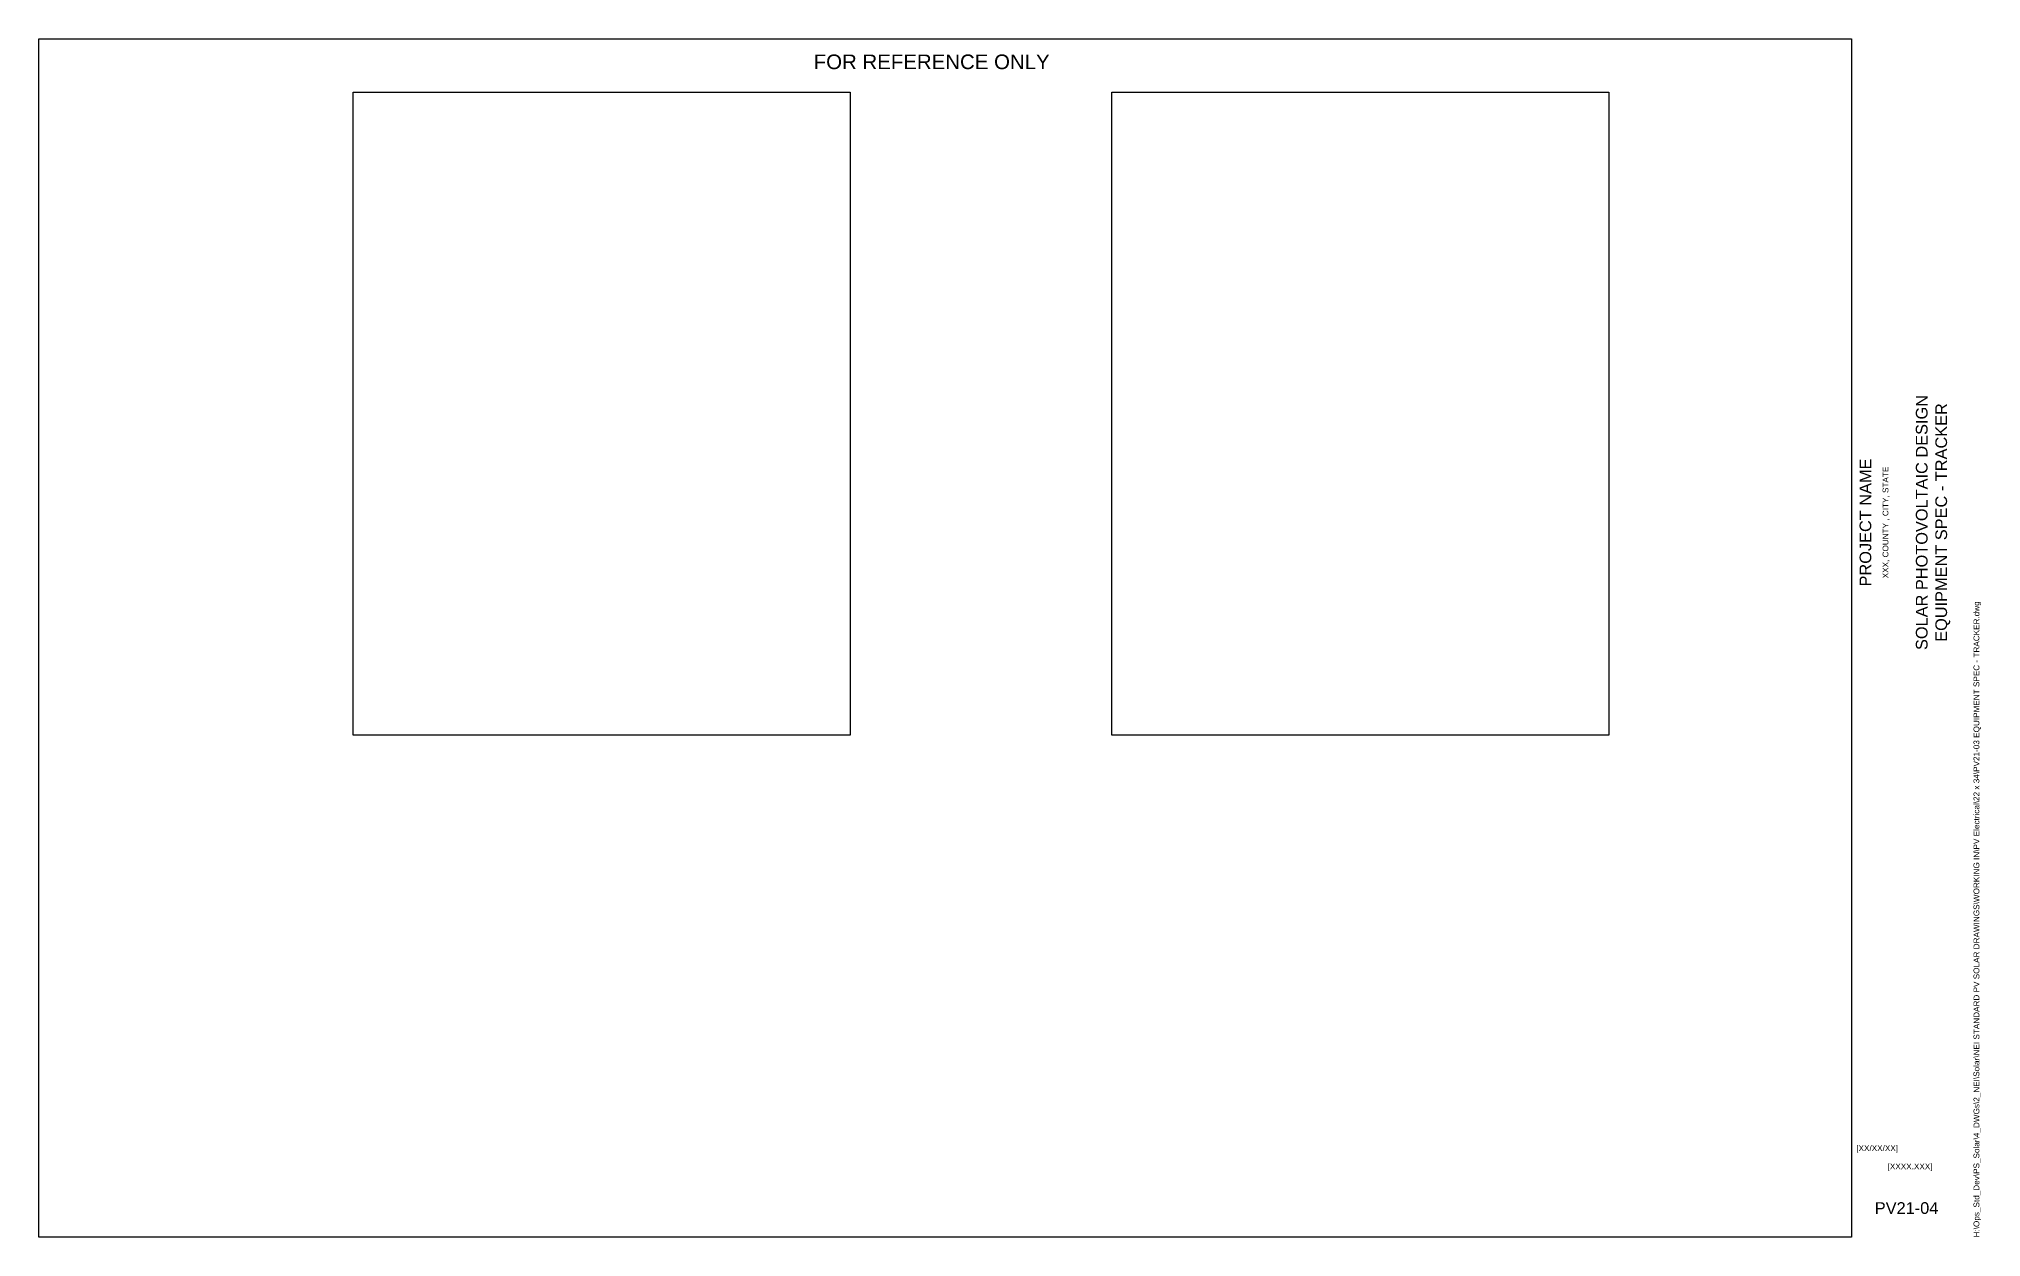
# Paper-space layout 'PV21-03 EQUIPMENT SPEC - TRACKER' of a CAD drawing. Header units: feet, sheet in inches. Extents: x 0.7 to 34, y 1.3 to 21.8.
import ezdxf
from ezdxf.enums import TextEntityAlignment as Align

# ---------------------------------------------------------------- set-up
doc = ezdxf.new("R2010")
doc.units = ezdxf.units.FT
doc.header["$MEASUREMENT"] = 0
doc.layers.add('G-ANNO-TEXT', color=1, linetype='Continuous')
doc.layers.add('G-ANNO-TTBL', color=1, linetype='Continuous')
doc.layers.add('G-NPLT', color=67, linetype='Continuous', plot=False)
doc.layers.add('VP', color=31, linetype='Continuous', plot=False)
doc.styles.add('NEI-A', font='arial.ttf')

psp = doc.layouts.new('PV21-03 EQUIPMENT SPEC - TRACKER')

# ---------------------------------------------------------------- linework, layer by layer
at = {"layer": 'G-NPLT'}
for points in [[(6.111, 20.853), (14.611, 20.853), (14.611, 9.853), (6.111, 9.853)], [(19.084, 20.853), (27.584, 20.853), (27.584, 9.853), (19.084, 9.853)]]:
    psp.add_lwpolyline(points, close=True, dxfattribs=at)
at = {"layer": 'VP'}
psp.add_lwpolyline([(0.734, 21.766), (31.734, 21.766), (31.734, 1.266), (0.734, 1.266)], close=True, dxfattribs=at)

# ---------------------------------------------------------------- texts
at = {"layer": 'G-ANNO-TEXT', "insert": (13.986, 21.498), "char_height": 0.25, "attachment_point": 1, "style": 'NEI-A'}
psp.add_mtext_dynamic_manual_height_columns('FOR REFERENCE ONLY', width=4.26111, gutter_width=1.25, heights=[0], dxfattribs=at)
at = {"layer": 'G-ANNO-TTBL', "style": 'NEI-A'}
psp.add_text('XXX, COUNTY , CITY, STATE', height=0.1, rotation=90, dxfattribs=at).set_placement((32.325, 13.492), align=Align.MIDDLE)
at = {"layer": 'G-ANNO-TTBL', "char_height": 0.2, "attachment_point": 5, "rotation": 90, "style": 'NEI-A'}
for s, width, gutter_width, heights, insert in [('SOLAR PHOTOVOLTAIC DESIGN\\PEQUIPMENT SPEC - TRACKER', 6.78569, 0, [1.376], (33.13, 13.492)), ('PROJECT NAME', 7.8846, 0.5, [0], (31.975, 13.492))]:
    psp.add_mtext_dynamic_manual_height_columns(s, width=width, gutter_width=gutter_width, heights=heights, dxfattribs=dict(at, insert=insert))
at = {"layer": 'G-ANNO-TTBL', "style": 'NEI-A'}
for s, width, insert, char_height, attachment_point in [('[XX/XX/XX]', 0.85482, (31.817, 2.774), 0.1, 4), ('[XXXX.XXX]', 0.85482, (32.737, 2.461), 0.1, 5), ('PV21-04', 1.7218, (32.677, 1.763), 0.2, 5)]:
    psp.add_mtext_dynamic_manual_height_columns(s, width=width, gutter_width=0.5, heights=[0], dxfattribs=dict(at, insert=insert, char_height=char_height, attachment_point=attachment_point))
at = {"layer": 'G-NPLT', "insert": (33.822, 1.261), "char_height": 0.1, "width": 13.97168, "attachment_point": 1, "rotation": 90, "style": 'NEI-A'}
psp.add_mtext('H:\\\\Ops_Std_Dev\\\\PS_Solar\\\\4_DWGs\\\\2_NEI\\\\Solar\\\\NEI STANDARD PV SOLAR DRAWINGS\\\\WORKING IN\\\\PV Electrical\\\\22 x 34\\\\PV21-03 EQUIPMENT SPEC - TRACKER.dwg', dxfattribs=at)

# ---------------------------------------------------------------- viewports
at = {"layer": 'VP', "view_target_point": (9900.008, 2521.635)}
vp = psp.add_viewport(center=(16.234, 11.516), size=(31, 20.5), view_center_point=(281.818, 502.117), view_height=8200, dxfattribs=at)
vp.dxf.flags = 0x10000  # cut along an outline
vp.dxf.clipping_boundary_handle = psp.add_lwpolyline([(0.734, 21.766), (31.734, 21.766), (31.734, 1.266), (0.734, 1.266)], format="xyb", close=True, dxfattribs={"invisible": 1}).dxf.handle

doc.saveas('drawing.dxf')
